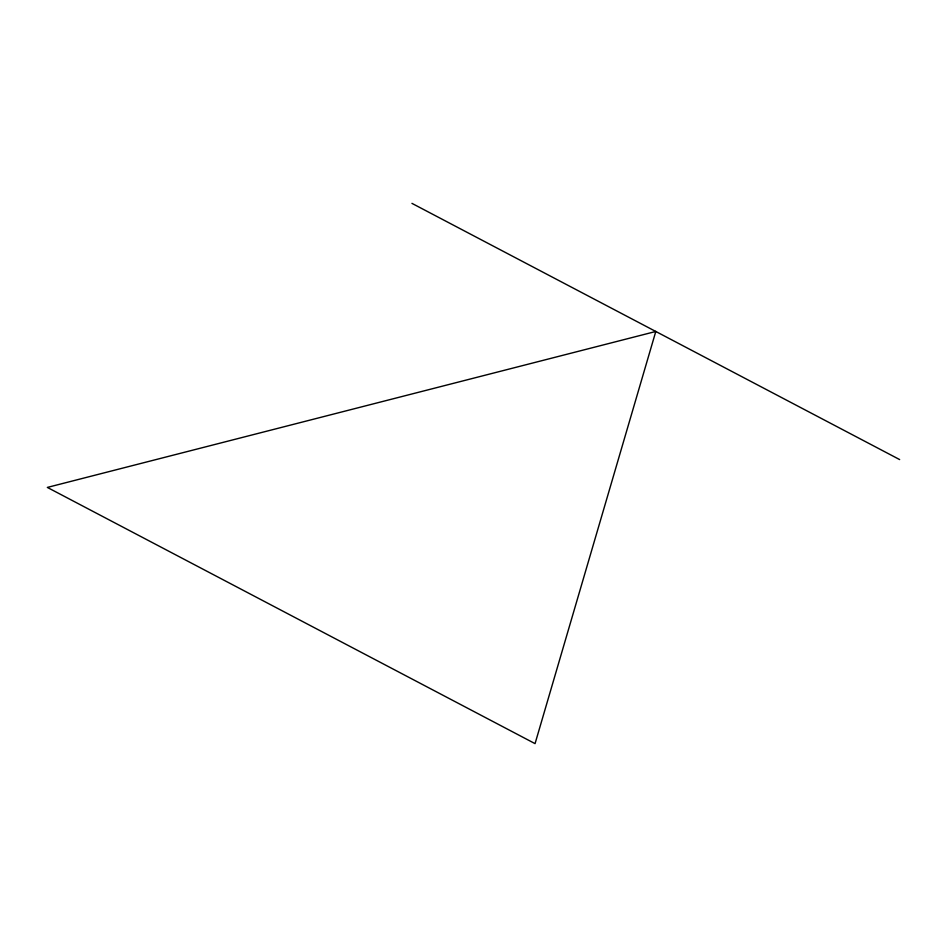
<?xml version="1.0" encoding="UTF-8"?>
<svg xmlns="http://www.w3.org/2000/svg" width="947" height="947" viewBox="0 0 947 947"><rect width="100%" height="100%" fill="white"/><g stroke="black" fill="none" stroke-linecap="round" stroke-linejoin="round"><path stroke-width="1.42" d="M411.945 203.368L899.65 459.579M655.798 331.474L535.055 743.632L47.35 487.421L655.798 331.474"/></g></svg>
